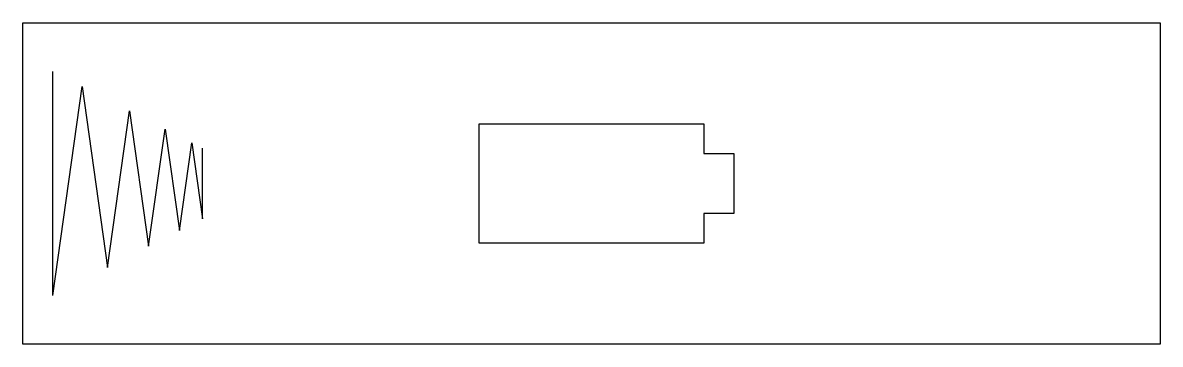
# Model space of a CAD drawing. Header units: millimetres. Extents: x -38 to 38, y -10.8 to 10.8.
import ezdxf

# ---------------------------------------------------------------- set-up
doc = ezdxf.new("R2010")
doc.units = ezdxf.units.MM
doc.layers.add('Sketch', color=7, linetype='CONTINUOUS')

msp = doc.modelspace()

# ---------------------------------------------------------------- linework, layer by layer
at = {"layer": 'Sketch'}
for p, q in [((-38, 10.75), (38, 10.75)), ((-38, -10.75), (-38, 10.75)), ((38, 10.75), (38, -10.75)), ((-36, -7.5), (-36, 7.5)), ((-36, -7.5), (-34.0341, 6.48797)), ((-34.0341, 6.48797), (-32.3335, -5.6125)), ((-32.3335, -5.6125), (-30.8624, 4.85516)), ((-30.8624, 4.85516), (-29.5898, -4.20002)), ((-7.5, 4), (7.5, 4)), ((-7.5, -4), (-7.5, 4)), ((7.5, 4), (7.5, 2)), ((-29.5898, -4.20002), (-28.4889, 3.63328)), ((-28.4889, 3.63328), (-27.5365, -3.14301)), ((-27.5365, -3.14301), (-26.7127, 2.7189)), ((-26.7127, 2.7189), (-26, -2.35202)), ((-26, -2.35202), (-26, 2.35202)), ((7.5, 2), (9.5, 2)), ((9.5, 2), (9.5, -2)), ((9.5, -2), (7.5, -2)), ((7.5, -2), (7.5, -4)), ((7.5, -4), (-7.5, -4)), ((38, -10.75), (-38, -10.75))]:
    msp.add_line(p, q, dxfattribs=at)

doc.saveas('drawing.dxf')
